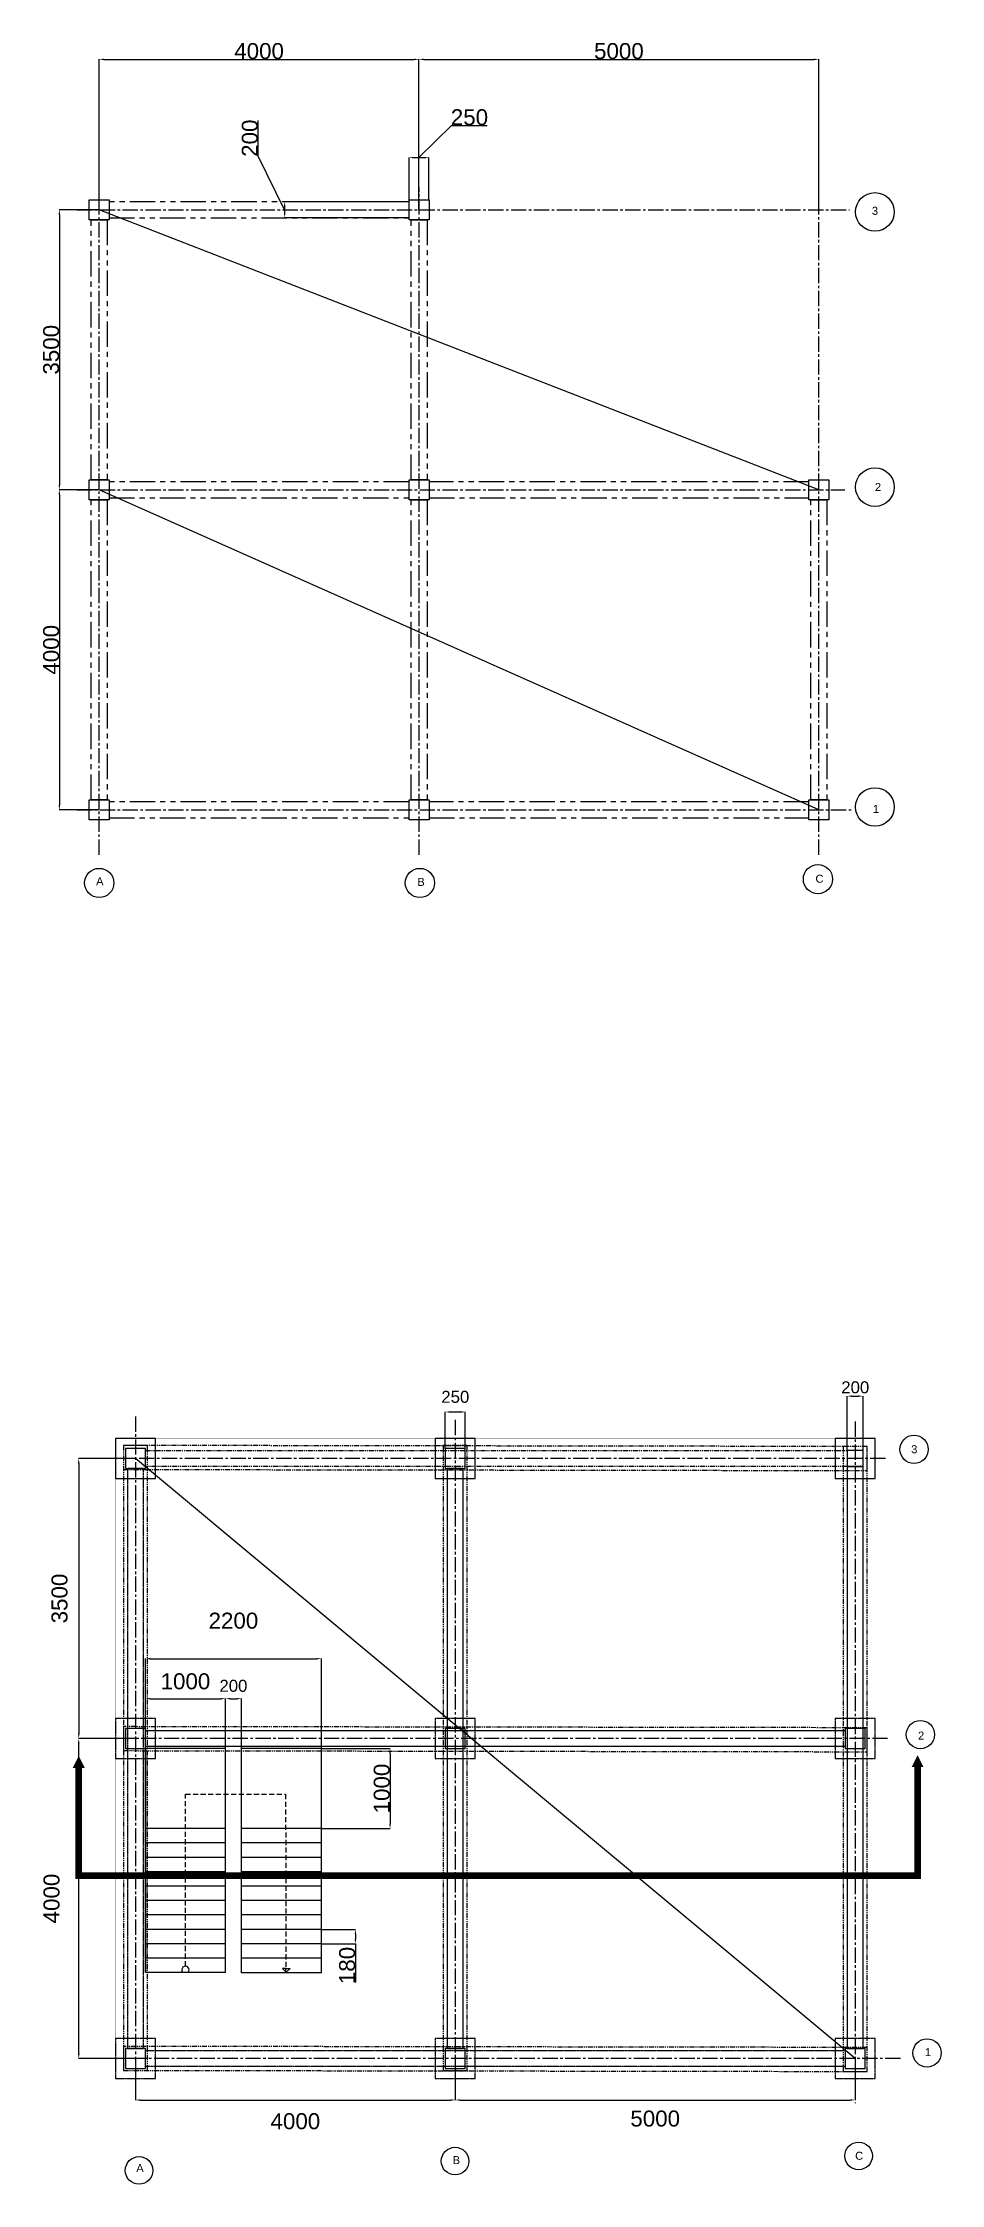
# Model space of a CAD drawing. Header units: millimetres. Extents: x -6487 to 75423, y -7622 to 19447.
# Drawn here: x 17047 to 28283, y -7317 to 19447 of the extents above; entities that cross this region are included whole.
import ezdxf

# ---------------------------------------------------------------- set-up
doc = ezdxf.new("R2010")
doc.units = ezdxf.units.MM
for name, pattern in [('CENTER2', [28.575, 19.05, -3.175, 3.175, -3.175]), ('DASHED2', [9.525, 6.35, -3.175]), ('PHANTOMX2', [127, 63.5, -12.7, 12.7, -12.7, 12.7, -12.7])]:
    doc.linetypes.add(name, pattern=pattern)
doc.layers.get('0').update_dxf_attribs({"lineweight": 30})
doc.layers.add('Centreline', color=7, linetype='Continuous', plot=False)
doc.layers.add('Cut line', color=7, linetype='Continuous', plot=False)
doc.layers.add('Layer2', color=7, linetype='Continuous')
doc.styles.add('Annotative', font='arial.ttf')
doc.styles.get("Standard").update_dxf_attribs({"font": 'arial.ttf', "height": 100})
doc.dimstyles.new('Annotative', dxfattribs={"dimscale": 0, "dimtxt": 100, "dimasz": 60, "dimexe": 1.25, "dimexo": 0.625, "dimtad": 1, "dimtxsty": 'Standard', "dimcen": 2.5, "dimadec": 0, "dimazin": 0, "dimtfac": 1, "dimtmove": 0, "dimatfit": 3, "dimfxl": 1, "dimarcsym": 0})

# ---------------------------------------------------------------- blocks, each defined once
blk = doc.blocks.new('*U18')
at = {"color": 0, "linetype": 'CENTER2', "lineweight": -3, "ltscale": 10, "transparency": 16777216}
blk.add_line((0, 8025), (0, -340), dxfattribs=at)
blk = doc.blocks.new('*U14')
at = {"color": 0, "linetype": 'CENTER2', "lineweight": -3, "ltscale": 10, "transparency": 16777216}
blk.add_line((9567, 0), (-441, 0), dxfattribs=at)
blk = doc.blocks.new('*U15')
at = {"color": 0, "linetype": 'CENTER2', "lineweight": -3, "ltscale": 10, "transparency": 16777216}
blk.add_line((9380, 0), (-488, 0), dxfattribs=at)
blk = doc.blocks.new('*U16')
at = {"color": 0, "linetype": 'CENTER2', "lineweight": -3, "ltscale": 10, "transparency": 16777216}
blk.add_line((9407, 0), (-506, 0), dxfattribs=at)
blk = doc.blocks.new('*U17')
at = {"color": 0, "linetype": 'CENTER2', "lineweight": -3, "ltscale": 10, "transparency": 16777216}
blk.add_line((0, 483), (0, -7984), dxfattribs=at)
blk = doc.blocks.new('*U19')
at = {"color": 0, "linetype": 'CENTER2', "lineweight": -3, "ltscale": 10, "transparency": 16777216}
blk.add_line((0, 7961), (0, -556), dxfattribs=at)
blk = doc.blocks.new('*D21')
at = {"color": 0, "lineweight": -2, "transparency": 16777216}
for p, q in [((18205, -1747), (17495, -1747)), ((17497, -5687), (17497, -1807)), ((18205, -5747), (17495, -5747))]:
    blk.add_line(p, q, dxfattribs=at)
at = {"color": 0, "lineweight": -3, "transparency": 16777216}
for points in [[(17487, -1807), (17507, -1807), (17497, -1747)], [(17487, -5687), (17507, -5687), (17497, -5747)]]:
    blk.add_solid(points, dxfattribs=at)
at = {"layer": 'Defpoints', "color": 0, "lineweight": -3, "transparency": 16777216}
for p in [(17497, -1747), (18206, -1747), (18206, -5747)]:
    blk.add_point(p, dxfattribs=at)
at = {"color": 0, "lineweight": -3, "transparency": 16777216, "insert": (17157, -3747), "char_height": 100, "attachment_point": 5, "rotation": 90}
blk.add_mtext('{\\H2x;4000}', dxfattribs=at)
blk = doc.blocks.new('*D22')
at = {"color": 0, "lineweight": -2, "transparency": 16777216}
for p, q in [((22081, 1878), (22081, 2336)), ((22141, 2335), (22271, 2335)), ((22331, 1878), (22331, 2336))]:
    blk.add_line(p, q, dxfattribs=at)
at = {"color": 0, "lineweight": -3, "transparency": 16777216}
for points in [[(22141, 2345), (22141, 2325), (22081, 2335)], [(22271, 2345), (22271, 2325), (22331, 2335)]]:
    blk.add_solid(points, dxfattribs=at)
at = {"layer": 'Defpoints', "color": 0, "lineweight": -3, "transparency": 16777216}
for p in [(22331, 2335), (22081, 1878), (22331, 1878)]:
    blk.add_point(p, dxfattribs=at)
at = {"color": 0, "lineweight": -3, "transparency": 16777216, "insert": (22206, 2523), "char_height": 100, "attachment_point": 5}
blk.add_mtext('{\\H1.5x;250}', dxfattribs=at)
blk = doc.blocks.new('*D23')
at = {"color": 0, "lineweight": -2, "transparency": 16777216}
for p, q in [((18205, 1753), (17495, 1753)), ((17497, 1693), (17497, -1687)), ((18205, -1747), (17495, -1747))]:
    blk.add_line(p, q, dxfattribs=at)
at = {"color": 0, "lineweight": -3, "transparency": 16777216}
for points in [[(17487, 1693), (17507, 1693), (17497, 1753)], [(17487, -1687), (17507, -1687), (17497, -1747)]]:
    blk.add_solid(points, dxfattribs=at)
at = {"layer": 'Defpoints', "color": 0, "lineweight": -3, "transparency": 16777216}
for p in [(18206, 1753), (17497, -1747), (18206, -1747)]:
    blk.add_point(p, dxfattribs=at)
at = {"color": 0, "lineweight": -3, "transparency": 16777216, "insert": (17257, 3), "char_height": 100, "attachment_point": 5, "rotation": 90}
blk.add_mtext('{\\H2x;3500}', dxfattribs=at)
blk = doc.blocks.new('*D24')
at = {"color": 0, "lineweight": -2, "transparency": 16777216}
for p, q in [((27106, 1853), (27106, 2534)), ((27166, 2533), (27246, 2533)), ((27306, 1853), (27306, 2534))]:
    blk.add_line(p, q, dxfattribs=at)
at = {"color": 0, "lineweight": -3, "transparency": 16777216}
for points in [[(27166, 2543), (27166, 2523), (27106, 2533)], [(27246, 2543), (27246, 2523), (27306, 2533)]]:
    blk.add_solid(points, dxfattribs=at)
at = {"layer": 'Defpoints', "color": 0, "lineweight": -3, "transparency": 16777216}
for p in [(27306, 2533), (27106, 1853), (27306, 1853)]:
    blk.add_point(p, dxfattribs=at)
at = {"color": 0, "lineweight": -3, "transparency": 16777216, "insert": (27208, 2642), "char_height": 100, "attachment_point": 5}
blk.add_mtext('{\\H1.5x;200}', dxfattribs=at)
blk = doc.blocks.new('*D25')
at = {"color": 0, "lineweight": -2, "transparency": 16777216}
for p, q in [((18206, -5748), (18206, -6267)), ((22206, -5748), (22206, -6267)), ((18266, -6265), (22146, -6265))]:
    blk.add_line(p, q, dxfattribs=at)
at = {"color": 0, "lineweight": -3, "transparency": 16777216}
for points in [[(18266, -6255), (18266, -6275), (18206, -6265)], [(22146, -6255), (22146, -6275), (22206, -6265)]]:
    blk.add_solid(points, dxfattribs=at)
at = {"layer": 'Defpoints', "color": 0, "lineweight": -3, "transparency": 16777216}
for p in [(18206, -5747), (22206, -5747), (22206, -6265)]:
    blk.add_point(p, dxfattribs=at)
at = {"color": 0, "lineweight": -3, "transparency": 16777216, "insert": (20206, -6531), "char_height": 100, "attachment_point": 5}
blk.add_mtext('{\\H2x;4000}', dxfattribs=at)
blk = doc.blocks.new('*D26')
at = {"color": 0, "lineweight": -2, "transparency": 16777216}
for p, q in [((22206, -5748), (22206, -6267)), ((27206, -5748), (27206, -6267)), ((22266, -6265), (27146, -6265))]:
    blk.add_line(p, q, dxfattribs=at)
at = {"color": 0, "lineweight": -3, "transparency": 16777216}
for points in [[(22266, -6255), (22266, -6275), (22206, -6265)], [(27146, -6255), (27146, -6275), (27206, -6265)]]:
    blk.add_solid(points, dxfattribs=at)
at = {"layer": 'Defpoints', "color": 0, "lineweight": -3, "transparency": 16777216}
for p in [(22206, -5747), (27206, -5747), (27206, -6265)]:
    blk.add_point(p, dxfattribs=at)
at = {"color": 0, "lineweight": -3, "transparency": 16777216, "insert": (24706, -6498), "char_height": 100, "attachment_point": 5}
blk.add_mtext('{\\H2x;5000}', dxfattribs=at)
blk = doc.blocks.new('*D33')
at = {"layer": 'Cut line', "color": 0, "lineweight": -2, "transparency": 16777216}
for p, q in [((18331, -4672), (18331, -1248)), ((18391, -1249), (19271, -1249)), ((19331, -4672), (19331, -1248))]:
    blk.add_line(p, q, dxfattribs=at)
at = {"layer": 'Cut line', "color": 0, "lineweight": -3, "transparency": 16777216}
for points in [[(18391, -1239), (18391, -1259), (18331, -1249)], [(19271, -1239), (19271, -1259), (19331, -1249)]]:
    blk.add_solid(points, dxfattribs=at)
at = {"layer": 'Defpoints', "color": 0, "lineweight": -3, "transparency": 16777216}
for p in [(19331, -1249), (18331, -4672), (19331, -4672)]:
    blk.add_point(p, dxfattribs=at)
at = {"layer": 'Cut line', "color": 0, "lineweight": -3, "transparency": 16777216, "insert": (18831, -1033), "char_height": 100, "attachment_point": 5}
blk.add_mtext('{\\H2x;1000}', dxfattribs=at)
blk = doc.blocks.new('*D34')
at = {"layer": 'Cut line', "color": 0, "lineweight": -2, "transparency": 16777216}
for p, q in [((18331, -4672), (18331, -747)), ((18391, -749), (20471, -749)), ((20531, -4673), (20531, -747))]:
    blk.add_line(p, q, dxfattribs=at)
at = {"layer": 'Cut line', "color": 0, "lineweight": -3, "transparency": 16777216}
for points in [[(18391, -739), (18391, -759), (18331, -749)], [(20471, -739), (20471, -759), (20531, -749)]]:
    blk.add_solid(points, dxfattribs=at)
at = {"layer": 'Defpoints', "color": 0, "lineweight": -3, "transparency": 16777216}
for p in [(20531, -749), (18331, -4672), (20531, -4674)]:
    blk.add_point(p, dxfattribs=at)
at = {"layer": 'Cut line', "color": 0, "lineweight": -3, "transparency": 16777216, "insert": (19431, -275), "char_height": 100, "attachment_point": 5}
blk.add_mtext('{\\H2x;2200}', dxfattribs=at)
blk = doc.blocks.new('*D35')
at = {"layer": 'Cut line', "color": 0, "lineweight": -2, "transparency": 16777216}
for p, q in [((19331, -4672), (19331, -1248)), ((19391, -1249), (19471, -1249)), ((19531, -4672), (19531, -1248))]:
    blk.add_line(p, q, dxfattribs=at)
at = {"layer": 'Cut line', "color": 0, "lineweight": -3, "transparency": 16777216}
for points in [[(19391, -1239), (19391, -1259), (19331, -1249)], [(19471, -1239), (19471, -1259), (19531, -1249)]]:
    blk.add_solid(points, dxfattribs=at)
at = {"layer": 'Defpoints', "color": 0, "lineweight": -3, "transparency": 16777216}
for p in [(19531, -1249), (19331, -4672), (19531, -4672)]:
    blk.add_point(p, dxfattribs=at)
at = {"layer": 'Cut line', "color": 0, "lineweight": -3, "transparency": 16777216, "insert": (19431, -1089), "char_height": 100, "attachment_point": 5, "style": 'Annotative'}
blk.add_mtext('{\\H1.5x;200}', dxfattribs=at)
blk = doc.blocks.new('*U64')
at = {"layer": 'Centreline', "color": 0, "linetype": 'CENTER2', "lineweight": -3, "ltscale": 10, "transparency": 16777216}
blk.add_line((-278, 0), (9325, 0), dxfattribs=at)
blk = doc.blocks.new('*U65')
at = {"layer": 'Centreline', "color": 0, "linetype": 'CENTER2', "lineweight": -3, "ltscale": 10, "transparency": 16777216}
blk.add_line((0, -8061), (0, 282), dxfattribs=at)
blk = doc.blocks.new('*U66')
at = {"layer": 'Centreline', "color": 0, "linetype": 'CENTER2', "lineweight": -3, "ltscale": 10, "transparency": 16777216}
blk.add_line((0, -8061), (0, 282), dxfattribs=at)
blk = doc.blocks.new('*U67')
at = {"layer": 'Centreline', "color": 0, "linetype": 'CENTER2', "lineweight": -3, "ltscale": 10, "transparency": 16777216}
blk.add_line((0, -8561), (0, 282), dxfattribs=at)
blk = doc.blocks.new('*U68')
at = {"layer": 'Centreline', "color": 0, "linetype": 'CENTER2', "lineweight": -3, "ltscale": 10, "transparency": 16777216}
blk.add_line((-278, 0), (9385, 0), dxfattribs=at)
blk = doc.blocks.new('*U69')
at = {"layer": 'Centreline', "color": 0, "linetype": 'CENTER2', "lineweight": -3, "ltscale": 10, "transparency": 16777216}
blk.add_line((-278, 0), (9426, 0), dxfattribs=at)
blk = doc.blocks.new('*D76')
at = {"layer": 'Centreline', "color": 0, "lineweight": -2, "transparency": 16777216}
for p, q in [((19739, 18032), (19739, 18478)), ((20072, 17361), (19739, 18032)), ((21627, 17461), (20070, 17461)), ((20072, 17401), (20072, 17321)), ((21627, 17261), (20070, 17261))]:
    blk.add_line(p, q, dxfattribs=at)
at = {"layer": 'Centreline', "color": 0, "lineweight": -3, "transparency": 16777216}
for points in [[(20062, 17401), (20082, 17401), (20072, 17461)], [(20062, 17321), (20082, 17321), (20072, 17261)]]:
    blk.add_solid(points, dxfattribs=at)
at = {"layer": 'Defpoints', "color": 0, "lineweight": -3, "transparency": 16777216}
for p in [(21627, 17461), (20072, 17261), (21627, 17261)]:
    blk.add_point(p, dxfattribs=at)
at = {"layer": 'Centreline', "color": 0, "lineweight": -3, "transparency": 16777216, "insert": (19637, 18255), "char_height": 100, "attachment_point": 5, "rotation": 90}
blk.add_mtext('{\\H2x;200}', dxfattribs=at)
blk = doc.blocks.new('*D77')
at = {"layer": 'Centreline', "color": 0, "lineweight": -2, "transparency": 16777216}
for p, q in [((21752, 18012), (22160, 18414)), ((22160, 18414), (22606, 18414)), ((21627, 17486), (21627, 18013)), ((21687, 18012), (21817, 18012)), ((21877, 17486), (21877, 18013))]:
    blk.add_line(p, q, dxfattribs=at)
at = {"layer": 'Centreline', "color": 0, "lineweight": -3, "transparency": 16777216}
for points in [[(21687, 18022), (21687, 18002), (21627, 18012)], [(21817, 18022), (21817, 18002), (21877, 18012)]]:
    blk.add_solid(points, dxfattribs=at)
at = {"layer": 'Defpoints', "color": 0, "lineweight": -3, "transparency": 16777216}
for p in [(21877, 18012), (21627, 17486), (21877, 17486)]:
    blk.add_point(p, dxfattribs=at)
at = {"layer": 'Centreline', "color": 0, "lineweight": -3, "transparency": 16777216, "insert": (22383, 18516), "char_height": 100, "attachment_point": 5}
blk.add_mtext('{\\H2x;250}', dxfattribs=at)
blk = doc.blocks.new('*D74')
at = {"layer": 'Centreline', "color": 0, "lineweight": -2, "transparency": 16777216}
for p, q in [((17752, 17361), (17752, 19241)), ((17812, 19240), (21692, 19240)), ((21752, 17361), (21752, 19241))]:
    blk.add_line(p, q, dxfattribs=at)
at = {"layer": 'Centreline', "color": 0, "lineweight": -3, "transparency": 16777216}
for points in [[(17812, 19250), (17812, 19230), (17752, 19240)], [(21692, 19250), (21692, 19230), (21752, 19240)]]:
    blk.add_solid(points, dxfattribs=at)
at = {"layer": 'Defpoints', "color": 0, "lineweight": -3, "transparency": 16777216}
for p in [(21752, 19240), (17752, 17361), (21752, 17361)]:
    blk.add_point(p, dxfattribs=at)
at = {"layer": 'Centreline', "color": 0, "lineweight": -3, "transparency": 16777216, "insert": (19752, 19343), "char_height": 100, "attachment_point": 5}
blk.add_mtext('{\\H2x;4000}', dxfattribs=at)
blk = doc.blocks.new('*D75')
at = {"layer": 'Centreline', "color": 0, "lineweight": -2, "transparency": 16777216}
for p, q in [((21752, 17361), (21752, 19241)), ((21812, 19240), (26692, 19240)), ((26752, 17361), (26752, 19241))]:
    blk.add_line(p, q, dxfattribs=at)
at = {"layer": 'Centreline', "color": 0, "lineweight": -3, "transparency": 16777216}
for points in [[(21812, 19250), (21812, 19230), (21752, 19240)], [(26692, 19250), (26692, 19230), (26752, 19240)]]:
    blk.add_solid(points, dxfattribs=at)
at = {"layer": 'Defpoints', "color": 0, "lineweight": -3, "transparency": 16777216}
for p in [(26752, 19240), (21752, 17361), (26752, 17361)]:
    blk.add_point(p, dxfattribs=at)
at = {"layer": 'Centreline', "color": 0, "lineweight": -3, "transparency": 16777216, "insert": (24252, 19343), "char_height": 100, "attachment_point": 5}
blk.add_mtext('{\\H2x;5000}', dxfattribs=at)
blk = doc.blocks.new('*D81')
at = {"layer": 'Centreline', "color": 0, "lineweight": -2, "transparency": 16777216}
for p, q in [((17752, 17361), (17253, 17361)), ((17254, 17301), (17254, 13921)), ((17752, 13861), (17253, 13861))]:
    blk.add_line(p, q, dxfattribs=at)
at = {"layer": 'Centreline', "color": 0, "lineweight": -3, "transparency": 16777216}
for points in [[(17244, 17301), (17264, 17301), (17254, 17361)], [(17244, 13921), (17264, 13921), (17254, 13861)]]:
    blk.add_solid(points, dxfattribs=at)
at = {"layer": 'Defpoints', "color": 0, "lineweight": -3, "transparency": 16777216}
for p in [(17752, 17361), (17254, 13861), (17752, 13861)]:
    blk.add_point(p, dxfattribs=at)
at = {"layer": 'Centreline', "color": 0, "lineweight": -3, "transparency": 16777216, "insert": (17152, 15611), "char_height": 100, "attachment_point": 5, "rotation": 90}
blk.add_mtext('{\\H2x;3500}', dxfattribs=at)
blk = doc.blocks.new('*D82')
at = {"layer": 'Centreline', "color": 0, "lineweight": -2, "transparency": 16777216}
for p, q in [((17752, 13861), (17253, 13861)), ((17254, 13801), (17254, 9921)), ((17752, 9861), (17253, 9861))]:
    blk.add_line(p, q, dxfattribs=at)
at = {"layer": 'Centreline', "color": 0, "lineweight": -3, "transparency": 16777216}
for points in [[(17244, 13801), (17264, 13801), (17254, 13861)], [(17244, 9921), (17264, 9921), (17254, 9861)]]:
    blk.add_solid(points, dxfattribs=at)
at = {"layer": 'Defpoints', "color": 0, "lineweight": -3, "transparency": 16777216}
for p in [(17752, 13861), (17254, 9861), (17752, 9861)]:
    blk.add_point(p, dxfattribs=at)
at = {"layer": 'Centreline', "color": 0, "lineweight": -3, "transparency": 16777216, "insert": (17152, 11861), "char_height": 100, "attachment_point": 5, "rotation": 90}
blk.add_mtext('{\\H2x;4000}', dxfattribs=at)
blk = doc.blocks.new('*D168')
at = {"layer": 'Centreline', "color": 0, "lineweight": -2, "transparency": 16777216}
for p, q in [((20531, -1872), (21391, -1872)), ((21390, -1932), (21390, -2812)), ((20531, -2872), (21391, -2872))]:
    blk.add_line(p, q, dxfattribs=at)
at = {"layer": 'Centreline', "color": 0, "lineweight": -3, "transparency": 16777216}
for points in [[(21380, -1932), (21400, -1932), (21390, -1872)], [(21380, -2812), (21400, -2812), (21390, -2872)]]:
    blk.add_solid(points, dxfattribs=at)
at = {"layer": 'Defpoints', "color": 0, "lineweight": -3, "transparency": 16777216}
for p in [(20531, -1872), (20531, -2872), (21390, -2872)]:
    blk.add_point(p, dxfattribs=at)
at = {"layer": 'Centreline', "color": 0, "lineweight": -3, "transparency": 16777216, "insert": (21287, -2372), "char_height": 100, "attachment_point": 5, "rotation": 90}
blk.add_mtext('{\\H2x;1000}', dxfattribs=at)
blk = doc.blocks.new('*D169')
at = {"layer": 'Centreline', "color": 0, "lineweight": -2, "transparency": 16777216}
for p, q in [((20531, -4132), (20958, -4132)), ((20957, -4192), (20957, -4252)), ((20531, -4312), (20958, -4312)), ((20957, -4312), (20957, -4796))]:
    blk.add_line(p, q, dxfattribs=at)
at = {"layer": 'Centreline', "color": 0, "lineweight": -3, "transparency": 16777216}
for points in [[(20947, -4192), (20967, -4192), (20957, -4132)], [(20947, -4252), (20967, -4252), (20957, -4312)]]:
    blk.add_solid(points, dxfattribs=at)
at = {"layer": 'Defpoints', "color": 0, "lineweight": -3, "transparency": 16777216}
for p in [(20531, -4132), (20531, -4312), (20957, -4312)]:
    blk.add_point(p, dxfattribs=at)
at = {"layer": 'Centreline', "color": 0, "lineweight": -3, "transparency": 16777216, "insert": (20854, -4584), "char_height": 100, "attachment_point": 5, "rotation": 90}
blk.add_mtext('{\\H2x;180}', dxfattribs=at)

msp = doc.modelspace()

# ---------------------------------------------------------------- linework, layer by layer
at = {"lineweight": -3, "ltscale": 2}
msp.add_line((18330.639, -1872.496), (18330.639, -4672.496), dxfattribs=at)
at = {"lineweight": -3}
for p, q in [((19330.639, -1872.496), (18330.639, -1872.496)), ((19330.639, -4672.496), (19330.639, -1872.496)), ((20530.639, -1872.496), (19530.639, -1872.496)), ((19530.639, -4673.969), (19530.639, -1872.496)), ((20530.639, -4673.969), (20530.639, -1872.496)), ((19330.639, -2872.496), (18330.639, -2872.496)), ((20530.639, -2872.496), (19530.639, -2872.496)), ((19330.639, -3052.496), (18330.639, -3052.496)), ((20530.639, -3052.496), (19530.639, -3052.496)), ((19330.639, -3232.496), (18330.639, -3232.496)), ((19330.639, -3412.496), (18330.639, -3412.496)), ((20530.639, -3232.496), (19530.639, -3232.496)), ((20530.639, -3412.496), (19530.639, -3412.496)), ((19330.639, -3592.496), (18330.639, -3592.496)), ((20530.639, -3592.496), (19530.639, -3592.496)), ((19330.639, -3772.496), (18330.639, -3772.496)), ((19330.639, -3952.496), (18330.639, -3952.496)), ((20530.639, -3772.496), (19530.639, -3772.496)), ((20530.639, -3952.496), (19530.639, -3952.496)), ((19330.639, -4132.496), (18330.639, -4132.496)), ((20530.639, -4132.496), (19530.639, -4132.496)), ((19330.639, -4312.496), (18330.639, -4312.496)), ((19330.639, -4492.496), (18330.639, -4492.496)), ((20530.639, -4312.496), (19530.639, -4312.496)), ((20530.639, -4492.496), (19530.639, -4492.496)), ((19330.639, -4672.496), (18330.639, -4672.496)), ((20530.639, -4673.969), (19530.639, -4673.969))]:
    msp.add_line(p, q, dxfattribs=at)
at = {"linetype": 'DASHED2', "lineweight": -3, "ltscale": 10}
for p, q in [((18830.639, -4593.945), (18830.639, -2443.183)), ((18830.639, -2443.183), (20083.837, -2443.183)), ((20083.837, -2443.183), (20087.149, -4619.488))]:
    msp.add_line(p, q, dxfattribs=at)
at = {"lineweight": -3, "const_width": 2}
msp.add_lwpolyline([(17955.639, 2002.504), (27455.639, 2002.504), (27455.639, -5997.496), (17955.639, -5997.496)], close=True, dxfattribs=at)
at = {"color": 40, "lineweight": -3, "true_color": 0xf8d731, "transparency": 33554534}
msp.add_lwpolyline([(17955.639, 1502.504), (18455.639, 1502.504), (18455.639, 2002.504), (17955.639, 2002.504)], close=True, dxfattribs=at)
at = {"color": 116, "linetype": 'PHANTOMX2', "lineweight": -3, "true_color": 0x136734, "transparency": 33554661}
for points in [[(18055.639, -5894.585), (18355.639, -5895.027), (18355.785, 1915.762), (18055.639, 1916.204)], [(18055.639, 1616.204), (27355.639, 1602.504), (27355.639, 1902.504), (18055.639, 1916.204)], [(22055.639, -5894.585), (22355.639, -5894.585), (22355.639, 1916.204), (22055.639, 1916.204)], [(27055.639, -5908.352), (27355.639, -5908.352), (27355.639, 1902.437), (27055.639, 1902.437)], [(18055.639, -1898.407), (27355.639, -1912.107), (27355.639, -1612.107), (18055.639, -1598.407)], [(18055.639, -5894.585), (27355.639, -5908.285), (27355.639, -5608.285), (18055.639, -5594.585)]]:
    msp.add_lwpolyline(points, close=True, dxfattribs=at)
at = {"color": 30, "lineweight": -3, "true_color": 0xf26722}
for points in [[(18080.639, 1627.504), (18330.639, 1627.504), (18330.639, 1877.504), (18080.639, 1877.504)], [(22080.639, 1627.504), (22330.639, 1627.504), (22330.639, 1877.504), (22080.639, 1877.504)], [(27105.639, 1652.504), (27305.639, 1652.504), (27305.639, 1852.504), (27105.639, 1852.504)], [(18080.639, -1872.496), (18330.639, -1872.496), (18330.639, -1622.496), (18080.639, -1622.496)], [(22080.639, -1872.496), (22330.639, -1872.496), (22330.639, -1622.496), (22080.639, -1622.496)], [(27080.639, -1872.496), (27330.639, -1872.496), (27330.639, -1622.496), (27080.639, -1622.496)], [(18080.639, -5872.496), (18330.639, -5872.496), (18330.639, -5622.496), (18080.639, -5622.496)], [(22080.639, -5872.496), (22330.639, -5872.496), (22330.639, -5622.496), (22080.639, -5622.496)], [(27080.639, -5872.496), (27330.639, -5872.496), (27330.639, -5622.496), (27080.639, -5622.496)]]:
    msp.add_lwpolyline(points, close=True, dxfattribs=at)
at = {"color": 2, "lineweight": -3, "true_color": 0xf1eb1f, "transparency": 33554534}
for points in [[(21955.639, 1502.504), (22455.639, 1502.504), (22455.639, 2002.504), (21955.639, 2002.504)], [(26955.639, 1502.504), (27455.639, 1502.504), (27455.639, 2002.504), (26955.639, 2002.504)]]:
    msp.add_lwpolyline(points, close=True, dxfattribs=at)
at = {"color": 240, "linetype": 'CENTER2', "lineweight": -3, "true_color": 0xed1f24, "transparency": 33554457}
for points in [[(18305.639, 1627.504), (18105.639, 1627.504), (18105.639, -5622.496), (18305.639, -5622.496)], [(18330.498, -5647.496), (27080.639, -5647.496), (27080.639, -5847.496), (18330.498, -5847.496)]]:
    msp.add_lwpolyline(points, close=True, dxfattribs=at)
at = {"color": 240, "linetype": 'PHANTOMX2', "lineweight": -3, "true_color": 0xed1f24, "transparency": 33554457}
msp.add_lwpolyline([(18330.498, 1852.504), (27105.639, 1852.504), (27105.639, 1652.504), (18330.498, 1652.504)], close=True, dxfattribs=at)
at = {"color": 240, "lineweight": -3, "true_color": 0xed1f24, "transparency": 33554457}
for points in [[(22305.639, 1627.504), (22105.639, 1627.504), (22105.639, -5622.496), (22305.639, -5622.496)], [(27305.639, 1652.504), (27105.639, 1652.504), (27105.639, -5622.496), (27305.639, -5622.496)], [(18330.498, -1647.496), (27080.639, -1647.496), (27080.639, -1847.496), (18330.498, -1847.496)]]:
    msp.add_lwpolyline(points, close=True, dxfattribs=at)
at = {"color": 40, "linetype": 'CENTER2', "lineweight": -3, "true_color": 0xf8d731, "transparency": 33554534}
for points in [[(17955.639, -1997.496), (18455.639, -1997.496), (18455.639, -1497.496), (17955.639, -1497.496)], [(21955.639, -1997.496), (22455.639, -1997.496), (22455.639, -1497.496), (21955.639, -1497.496)]]:
    msp.add_lwpolyline(points, close=True, dxfattribs=at)
at = {"color": 2, "linetype": 'CENTER2', "lineweight": -3, "true_color": 0xf1eb1f, "transparency": 33554534}
for points in [[(26955.639, -1997.496), (27455.639, -1997.496), (27455.639, -1497.496), (26955.639, -1497.496)], [(17955.639, -5997.496), (18455.639, -5997.496), (18455.639, -5497.496), (17955.639, -5497.496)], [(21955.639, -5997.496), (22455.639, -5997.496), (22455.639, -5497.496), (21955.639, -5497.496)], [(26955.639, -5997.496), (27455.639, -5997.496), (27455.639, -5497.496), (26955.639, -5497.496)]]:
    msp.add_lwpolyline(points, close=True, dxfattribs=at)
at = {"lineweight": -3}
msp.add_lwpolyline([(20087.152, -4672.138), (20087.152, -4621.458), (20140.337, -4621.458), (20087.152, -4672.138), (20087.152, -4621.458), (20045.313, -4621.458), (20090.534, -4668.915)], dxfattribs=at)
msp.add_arc((18830.639, -4639.305), 45.36, 318.0620372, 221.9379628, dxfattribs=at)
at = {"layer": 'Centreline', "color": 177, "lineweight": -3, "true_color": 0x293189}
for p, q in [((26752.34, 13860.87), (17752.34, 17360.87)), ((26752.34, 9860.87), (17752.34, 13860.87))]:
    msp.add_line(p, q, dxfattribs=at)
at = {"layer": 'Centreline', "lineweight": -3}
for points in [[(17627.34, 17485.87), (17877.34, 17485.87), (17877.34, 17235.87), (17627.34, 17235.87)], [(21627.34, 17485.87), (21877.34, 17485.87), (21877.34, 17235.87), (21627.34, 17235.87)], [(17627.34, 13985.87), (17877.34, 13985.87), (17877.34, 13735.87), (17627.34, 13735.87)], [(21627.34, 13985.87), (21877.34, 13985.87), (21877.34, 13735.87), (21627.34, 13735.87)], [(26627.34, 13985.87), (26877.34, 13985.87), (26877.34, 13735.87), (26627.34, 13735.87)], [(17627.34, 9985.87), (17877.34, 9985.87), (17877.34, 9735.87), (17627.34, 9735.87)], [(21627.34, 9985.87), (21877.34, 9985.87), (21877.34, 9735.87), (21627.34, 9735.87)], [(26627.34, 9985.87), (26877.34, 9985.87), (26877.34, 9735.87), (26627.34, 9735.87)]]:
    msp.add_lwpolyline(points, close=True, dxfattribs=at)
at = {"layer": 'Centreline', "linetype": 'PHANTOMX2', "lineweight": -3, "ltscale": 5}
for points in [[(17877.34, 17260.87), (21627.34, 17260.87), (21627.34, 17460.87), (17877.34, 17460.87)], [(17852.34, 13985.87), (17652.34, 13985.87), (17652.34, 17235.87), (17852.34, 17235.87)], [(21852.34, 13985.87), (21652.34, 13985.87), (21652.34, 17235.87), (21852.34, 17235.87)], [(17877.34, 13760.87), (21627.34, 13760.87), (21627.34, 13960.87), (17877.34, 13960.87)], [(21877.34, 13760.87), (26627.34, 13760.87), (26627.34, 13960.87), (21877.34, 13960.87)], [(17852.34, 9985.87), (17652.34, 9985.87), (17652.34, 13735.87), (17852.34, 13735.87)], [(21852.34, 9985.87), (21652.34, 9985.87), (21652.34, 13735.87), (21852.34, 13735.87)], [(26852.34, 9985.87), (26652.34, 9985.87), (26652.34, 13735.87), (26852.34, 13735.87)], [(17877.34, 9760.87), (21627.34, 9760.87), (21627.34, 9960.87), (17877.34, 9960.87)], [(21877.34, 9760.87), (26627.34, 9760.87), (26627.34, 9960.87), (21877.34, 9960.87)]]:
    msp.add_lwpolyline(points, close=True, dxfattribs=at)
at = {"layer": 'Centreline', "lineweight": -3}
for centre, radius in [((27453.596, 17333.668), 241.339), ((27453.596, 13894.17), 241.339), ((27453.596, 9896.23), 241.339), ((17753.223, 8946.539), 182.627), ((21763.091, 8946.539), 182.627), ((26741.679, 8994.143), 182.627), ((27943.711, 1867.363), 177.007), ((28023.013, -1697.289), 177.007), ((28105.814, -5676.551), 177.007), ((22203.04, -7028.317), 172.244), ((27250.023, -6964.165), 172.244), ((18250.818, -7144.684), 172.244)]:
    msp.add_circle(centre, radius, dxfattribs=at)
at = {"layer": 'Cut line', "color": 52, "lineweight": -3, "true_color": 0xc8c92d}
for points in [[(17496.515, -1964.16, 0, 149.61, 0), (17496.515, -2113.77, 149.61, 149.61, 0)], [(27987.295, -1953.221, 0, 149.61, 0), (27987.295, -2102.831, 149.61, 149.61, 0)]]:
    msp.add_lwpolyline(points, format="xyseb", dxfattribs=at)
at = {"layer": 'Cut line', "color": 52, "lineweight": -3, "true_color": 0xc8c92d, "const_width": 84.214}
msp.add_lwpolyline([(17496.515, -2113.77), (17496.515, -2113.77), (17496.515, -3462.03), (27987.295, -3462.03), (27987.295, -2102.831), (27987.295, -2102.831)], dxfattribs=at)
at = {"layer": 'Layer2', "color": 5, "lineweight": -3}
msp.add_line((27205.639, -5747.496), (18205.639, 1752.504), dxfattribs=at)

# ---------------------------------------------------------------- block references
at = {"color": 1, "linetype": 'CENTER2', "lineweight": -3, "ltscale": 10}
for name in ['*U18', '*U14']:
    msp.add_blockref(name, (18205.639, -5747.496), dxfattribs=at)
at = {"color": 240, "linetype": 'CENTER2', "lineweight": -3, "ltscale": 10, "true_color": 0xed1f24}
for name, p in [('*U17', (22205.639, 1752.504)), ('*U19', (27205.639, -5747.496)), ('*U15', (18205.639, 1752.504)), ('*U16', (18205.639, -1747.496))]:
    msp.add_blockref(name, p, dxfattribs=at)
at = {"layer": 'Centreline', "color": 1, "linetype": 'CENTER2', "lineweight": -3, "ltscale": 10}
for name, p in [('*U67', (26752.34, 17860.87)), ('*U65', (17752.34, 17360.87)), ('*U66', (21752.34, 17360.87))]:
    msp.add_blockref(name, p, dxfattribs=at)
at = {"layer": 'Centreline', "color": 244, "linetype": 'CENTER2', "lineweight": -3, "ltscale": 10, "true_color": 0x991b1e}
for name, p in [('*U68', (17752.34, 17360.87)), ('*U64', (17752.34, 13860.87)), ('*U69', (17752.34, 9860.87))]:
    msp.add_blockref(name, p, dxfattribs=at)

# ---------------------------------------------------------------- texts
at = {"lineweight": -3, "char_height": 100, "attachment_point": 1, "style": 'Annotative'}
for s, insert, width in [('3', (27907.359, 1918.991), 323.86114), ('2', (27993.033, -1660.048), 355.45769), ('1', (28078.559, -5616.802), 545.03349), ('C', (27206.563, -6911.792), 473.943), ('A', (18216.19, -7065.871), 402.36997), ('B', (22172.513, -6966.655), 308.06287)]:
    msp.add_mtext(s, dxfattribs=dict(at, insert=insert, width=width))
at = {"layer": 'Centreline', "lineweight": -3, "char_height": 100, "attachment_point": 1, "style": 'Annotative'}
for s, insert, width in [('3', (27415.49, 17397.775), 482.67766), ('2', (27453.596, 13945.586), 381.06122), ('1', (27428.191, 9922.261), 558.89042), ('A', (17713.521, 9017.945), 571.70311), ('B', (21731.33, 9010.011), 492.30033), ('C', (26709.917, 9049.681), 508.1814)]:
    msp.add_mtext(s, dxfattribs=dict(at, insert=insert, width=width))

# ---------------------------------------------------------------- dimensions: what is measured, and where the dimension line sits
at = {"lineweight": -3}
for base, p1, p2, text, picture, middle in [((27305.639, 2532.702), (27105.639, 1852.504), (27305.639, 1852.504), '{\\H1.5x;<>}', '*D24', (27207.898, 2641.586)), ((22330.639, 2334.958), (22080.639, 1877.504), (22330.639, 1877.504), '{\\H1.5x;<>}', '*D22', (22205.639, 2523.163)), ((22205.639, -6265.357), (18205.639, -5747.496), (22205.639, -5747.496), '{\\H2x;<>}', '*D25', (20205.639, -6531.028)), ((27205.639, -6265.357), (22205.639, -5747.496), (27205.639, -5747.496), '{\\H2x;<>}', '*D26', (24705.639, -6498.463))]:
    dim = msp.add_linear_dim(base=base, p1=p1, p2=p2, text=text, dimstyle='Annotative', override={"dimtmove": 2}, dxfattribs=at)
    dim.commit()
    dim.dimension.update_dxf_attribs({"geometry": picture, "text_midpoint": middle, "dimtype": 160})
for p1, picture, middle in [((18205.639, 1752.504), '*D23', (17257.038, 2.504)), ((18205.639, -5747.496), '*D21', (17157.236, -3747.496))]:
    dim = msp.add_linear_dim(base=(17496.515, -1747.496), p1=p1, p2=(18205.639, -1747.496), angle=90, text='{\\H2x;<>}', dimstyle='Annotative', override={"dimtmove": 2}, dxfattribs=at)
    dim.commit()
    dim.dimension.update_dxf_attribs({"geometry": picture, "text_midpoint": middle, "dimtype": 160})
at = {"layer": 'Centreline', "lineweight": -3}
for base, p1, p2, picture, middle in [((21752.34, 19240.145), (17752.34, 17360.87), (21752.34, 17360.87), '*D74', (19752.34, 19342.885)), ((26752.34, 19240.145), (21752.34, 17360.87), (26752.34, 17360.87), '*D75', (24252.34, 19342.885))]:
    dim = msp.add_linear_dim(base=base, p1=p1, p2=p2, text='{\\H2x;<>}', dimstyle='Annotative', dxfattribs=at)
    dim.commit()
    dim.dimension.update_dxf_attribs({"geometry": picture, "text_midpoint": middle})
dim = msp.add_linear_dim(base=(20071.572, 17260.87), p1=(21627.34, 17460.87), p2=(21627.34, 17260.87), angle=90, text='{\\H2x;<>}', dimstyle='Annotative', override={"dimtmove": 1}, dxfattribs=at)
dim.commit()
dim.dimension.update_dxf_attribs({"geometry": '*D76', "text_midpoint": (19739.419, 18032.75), "dimtype": 160})
dim = msp.add_linear_dim(base=(21877.34, 18011.772), p1=(21627.34, 17485.87), p2=(21877.34, 17485.87), text='{\\H2x;<>}', dimstyle='Annotative', override={"dimtmove": 1}, dxfattribs=at)
dim.commit()
dim.dimension.update_dxf_attribs({"geometry": '*D77', "text_midpoint": (22160.27, 18413.591), "dimtype": 160})
for base, p1, p2, picture, middle in [((17254.379, 13860.87), (17752.34, 17360.87), (17752.34, 13860.87), '*D81', (17151.571, 15610.87)), ((17254.379, 9860.87), (17752.34, 13860.87), (17752.34, 9860.87), '*D82', (17151.639, 11860.87)), ((21389.76, -2872.496), (20530.639, -1872.496), (20530.639, -2872.496), '*D168', (21287.021, -2372.496)), ((20956.869, -4312.496), (20530.639, -4132.496), (20530.639, -4312.496), '*D169', (20854.129, -4584.308))]:
    dim = msp.add_linear_dim(base=base, p1=p1, p2=p2, angle=90, text='{\\H2x;<>}', dimstyle='Annotative', dxfattribs=at)
    dim.commit()
    dim.dimension.update_dxf_attribs({"geometry": picture, "text_midpoint": middle})
at = {"layer": 'Cut line', "lineweight": -3}
for base, p1, p2, text, override, picture, middle in [((20530.639, -748.626), (18330.639, -4672.496), (20530.639, -4673.969), '{\\H2x;<>}', {"dimtmove": 2}, '*D34', (19430.639, -274.78)), ((19330.639, -1248.796), (18330.639, -4672.496), (19330.639, -4672.496), '{\\H2x;<>}', {"dimtmove": 2}, '*D33', (18830.639, -1032.98)), ((19530.639, -1248.796), (19330.639, -4672.496), (19530.639, -4672.496), '{\\H1.5x;<>}', {"dimtxsty": 'Annotative', "dimtmove": 2}, '*D35', (19430.639, -1089.105))]:
    dim = msp.add_linear_dim(base=base, p1=p1, p2=p2, text=text, dimstyle='Annotative', override=override, dxfattribs=at)
    dim.commit()
    dim.dimension.update_dxf_attribs({"geometry": picture, "text_midpoint": middle, "dimtype": 160})

doc.saveas('drawing.dxf')
